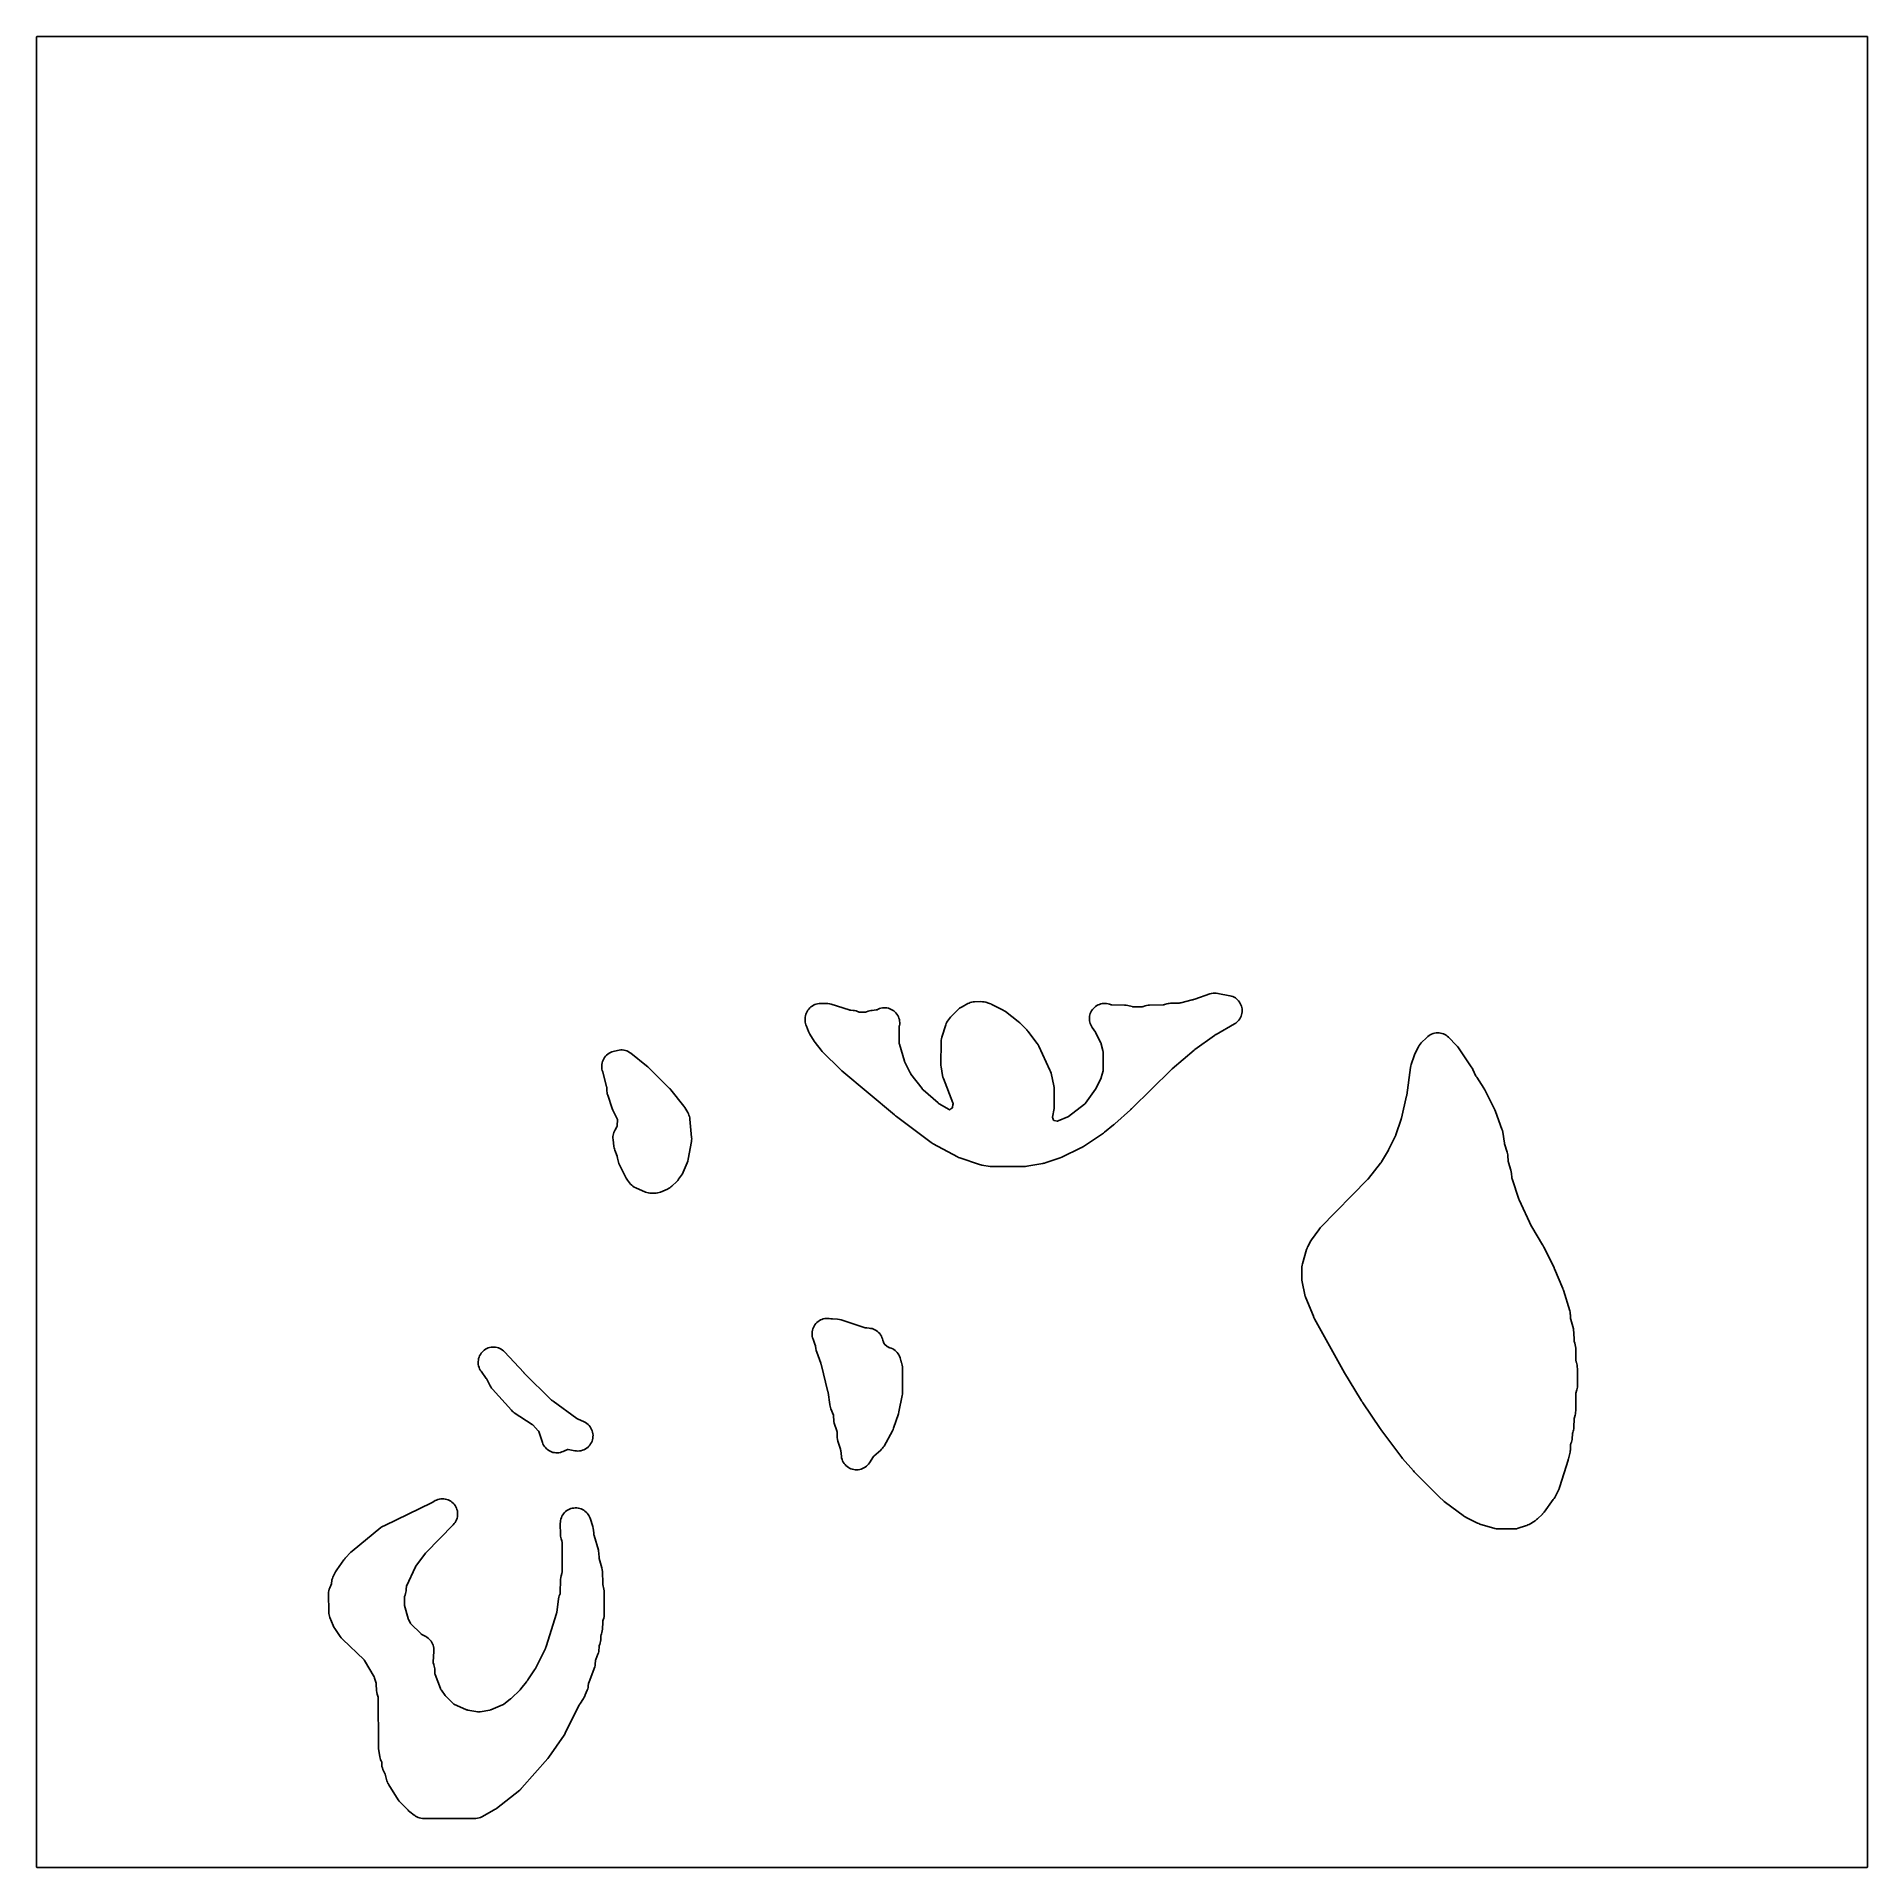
# Model space of a CAD drawing. Header units: millimetres. Extents: x 0 to 300, y 0 to 300.
import ezdxf

# ---------------------------------------------------------------- set-up
doc = ezdxf.new("R2010")
doc.units = ezdxf.units.MM
doc.layers.add('CUT', color=7, linetype='CONTINUOUS')

msp = doc.modelspace()

# ---------------------------------------------------------------- linework, layer by layer
at = {"layer": 'CUT'}
for points in [[(0, 0.01), (0, 0.02), (0, 0.05), (0, 299.95), (0, 299.98), (0, 299.99), (0.01, 300), (0.02, 300), (0.05, 300), (299.89, 300), (299.92, 300), (299.93, 300), (299.94, 300), (299.94, 299.99), (299.94, 299.98), (299.94, 299.95), (299.94, 0.05), (299.94, 0.02), (299.94, 0.01), (299.93, 0), (299.92, 0), (299.89, 0), (0.05, 0), (0.02, 0), (0.01, 0), (0.01, 0.01)], [(125.93, 138.76), (125.94, 138.52), (125.97, 138.29), (126.03, 138.06), (126.11, 137.84), (126.46, 136.96), (126.55, 136.75), (126.66, 136.56), (127.39, 135.39), (127.55, 135.15), (128.53, 133.92), (128.72, 133.71), (131.76, 130.67), (131.93, 130.52), (140.55, 123.32), (140.59, 123.28), (140.67, 123.21), (140.72, 123.17), (140.86, 123.05), (146.55, 118.77), (146.7, 118.66), (146.87, 118.57), (150.85, 116.44), (151.04, 116.34), (151.24, 116.27), (154.49, 115.19), (154.68, 115.13), (154.87, 115.09), (156.24, 114.86), (156.44, 114.84), (156.65, 114.83), (156.67, 114.83), (161.8, 114.84), (162.03, 114.85), (162.25, 114.88), (164.86, 115.36), (165.03, 115.39), (165.13, 115.41), (165.39, 115.48), (167.67, 116.25), (167.99, 116.38), (171.06, 117.91), (171.22, 117.99), (171.28, 118.02), (171.49, 118.14), (174.77, 120.34), (174.95, 120.47), (176.45, 121.68), (176.49, 121.72), (176.53, 121.75), (176.59, 121.8), (176.66, 121.86), (179.2, 124.14), (179.22, 124.16), (179.25, 124.19), (179.35, 124.28), (179.39, 124.32), (179.4, 124.32), (179.44, 124.36), (185.86, 130.69), (185.89, 130.71), (185.92, 130.73), (186.05, 130.84), (189.64, 133.9), (189.67, 133.92), (189.68, 133.93), (189.71, 133.95), (189.72, 133.96), (189.78, 134.01), (192.97, 136.33), (193.02, 136.36), (193.03, 136.37), (193.08, 136.39), (193.09, 136.4), (193.21, 136.47), (193.24, 136.49), (196.25, 138.21), (196.46, 138.34), (196.65, 138.49), (196.82, 138.66), (196.98, 138.84), (197.12, 139.04), (197.24, 139.25), (197.34, 139.47), (197.42, 139.7), (197.47, 139.94), (197.5, 140.18), (197.51, 140.42), (197.49, 140.66), (197.45, 140.9), (197.39, 141.14), (197.31, 141.36), (197.2, 141.58), (197.07, 141.79), (196.93, 141.98), (196.76, 142.16), (196.58, 142.32), (196.39, 142.47), (196.18, 142.59), (195.96, 142.69), (195.73, 142.77), (195.5, 142.83), (193.53, 143.22), (193.26, 143.26), (193, 143.27), (192.74, 143.25), (192.48, 143.21), (192.22, 143.13), (189.74, 142.28), (189.56, 142.23), (189.4, 142.18), (189.34, 142.16), (187.47, 141.69), (187.38, 141.68), (187.29, 141.66), (187.22, 141.64), (187.21, 141.64), (187.2, 141.64), (187.17, 141.64), (187.11, 141.64), (185.78, 141.59), (185.57, 141.57), (185.36, 141.54), (185.15, 141.48), (184.77, 141.37), (184.66, 141.33), (184.65, 141.33), (184.64, 141.33), (184.61, 141.33), (184.57, 141.33), (182.35, 141.29), (182.09, 141.27), (181.84, 141.23), (181.6, 141.16), (181.32, 141.06), (181.31, 141.06), (181.3, 141.06), (181.24, 141.05), (181.2, 141.04), (181.16, 141.04), (181.06, 141.03), (179.62, 141.02), (179.57, 141.02), (179.56, 141.02), (179.48, 141.05), (178.79, 141.22), (178.52, 141.27), (178.24, 141.29), (176.18, 141.33), (176.13, 141.33), (176.11, 141.33), (176.07, 141.34), (176.03, 141.35), (175.96, 141.37), (175.77, 141.44), (175.54, 141.51), (175.3, 141.55), (175.06, 141.57), (174.82, 141.56), (174.58, 141.54), (174.35, 141.49), (174.12, 141.42), (173.89, 141.32), (173.68, 141.21), (173.48, 141.07), (173.3, 140.92), (173.13, 140.75), (172.97, 140.56), (172.84, 140.36), (172.73, 140.15), (172.63, 139.93), (172.56, 139.7), (172.51, 139.46), (172.48, 139.22), (172.48, 138.98), (172.5, 138.74), (172.54, 138.51), (172.61, 138.27), (172.7, 138.05), (172.81, 137.83), (172.94, 137.63), (173.47, 136.88), (173.5, 136.82), (173.51, 136.8), (173.52, 136.78), (173.56, 136.71), (174.34, 135.13), (174.39, 135.02), (174.4, 134.99), (174.43, 134.9), (174.69, 133.85), (174.7, 133.77), (174.71, 133.69), (174.71, 133.68), (174.71, 133.67), (174.74, 130.68), (174.74, 130.63), (174.74, 130.58), (174.74, 130.57), (174.72, 130.52), (174.43, 129.43), (174.42, 129.41), (174.42, 129.4), (174.34, 129.2), (173.55, 127.61), (173.52, 127.56), (173.52, 127.55), (173.51, 127.53), (173.5, 127.52), (173.49, 127.51), (171.83, 125.23), (171.8, 125.18), (171.79, 125.17), (171.78, 125.16), (171.76, 125.14), (171.7, 125.09), (169.04, 123.04), (169.02, 123.02), (169.01, 123.01), (168.97, 122.99), (168.95, 122.97), (168.94, 122.97), (167.36, 122.33), (167.31, 122.31), (167.29, 122.3), (167.25, 122.29), (167.24, 122.29), (167.21, 122.3), (166.73, 122.39), (166.64, 122.41), (166.63, 122.42), (166.62, 122.42), (166.62, 122.43), (166.48, 122.78), (166.46, 122.83), (166.45, 122.85), (166.45, 122.86), (166.45, 122.87), (166.45, 122.88), (166.46, 122.94), (166.69, 124.37), (166.71, 124.56), (166.72, 124.76), (166.72, 127.53), (166.7, 127.81), (166.66, 128.09), (166.19, 130.15), (166.12, 130.4), (166.02, 130.64), (164.2, 134.56), (164.07, 134.8), (163.92, 135.03), (162.4, 137.02), (162.3, 137.15), (162.25, 137.22), (162.09, 137.4), (161.09, 138.4), (160.83, 138.62), (158.71, 140.23), (158.53, 140.36), (158.33, 140.47), (156.37, 141.46), (156.36, 141.47), (156.34, 141.48), (156.14, 141.56), (155.94, 141.63), (155.51, 141.76), (155.25, 141.83), (154.99, 141.86), (154.72, 141.87), (153.66, 141.84), (153.43, 141.82), (153.2, 141.78), (152.97, 141.72), (152.76, 141.64), (152.55, 141.54), (151.62, 141.04), (151.41, 140.92), (151.22, 140.78), (151.05, 140.62), (149.75, 139.34), (149.56, 139.13), (149.39, 138.91), (149.23, 138.66), (149.13, 138.48), (149.04, 138.28), (148.96, 138.09), (148.29, 136.04), (148.23, 135.79), (148.18, 135.53), (148.17, 135.27), (148.15, 131.59), (148.16, 131.38), (148.18, 131.18), (148.41, 129.77), (148.47, 129.5), (148.56, 129.25), (150.13, 125.29), (150.13, 125.28), (150.14, 125.24), (150.15, 125.22), (150.16, 125.19), (150.17, 125.16), (150.17, 125.15), (150.16, 125.13), (150.12, 124.94), (150.07, 124.57), (150.07, 124.54), (150.07, 124.53), (150.06, 124.52), (150.06, 124.51), (150.04, 124.49), (150.03, 124.48), (149.97, 124.43), (149.8, 124.29), (149.75, 124.26), (149.74, 124.25), (149.61, 124.16), (149.6, 124.15), (149.59, 124.14), (149.58, 124.14), (149.55, 124.15), (149.49, 124.18), (147.87, 125.1), (147.85, 125.11), (147.83, 125.12), (147.82, 125.13), (147.8, 125.15), (147.79, 125.16), (147.77, 125.17), (147.76, 125.18), (147.76, 125.19), (147.74, 125.21), (147.72, 125.22), (147.68, 125.26), (145.23, 127.41), (145.17, 127.47), (145.15, 127.49), (145.14, 127.51), (145.13, 127.51), (145.12, 127.52), (145.12, 127.53), (145.11, 127.54), (145.1, 127.55), (145.06, 127.61), (143.25, 130), (143.2, 130.06), (143.15, 130.13), (143.12, 130.19), (142.27, 131.86), (142.19, 132.06), (142.18, 132.08), (142.18, 132.09), (141.36, 134.88), (141.35, 134.91), (141.34, 134.95), (141.33, 134.97), (141.32, 135), (141.32, 135.01), (141.32, 135.02), (141.32, 135.04), (141.32, 135.09), (141.3, 137.55), (141.3, 137.58), (141.31, 137.64), (141.32, 137.7), (141.34, 137.82), (141.37, 137.94), (141.4, 138.19), (141.41, 138.43), (141.39, 138.68), (141.35, 138.92), (141.28, 139.16), (141.19, 139.39), (141.08, 139.61), (140.94, 139.81), (140.79, 140.01), (140.62, 140.18), (140.43, 140.34), (140.23, 140.48), (140.01, 140.6), (139.79, 140.7), (139.55, 140.78), (139.31, 140.83), (139.07, 140.86), (138.82, 140.86), (138.58, 140.84), (138.33, 140.79), (138.1, 140.72), (137.87, 140.63), (137.71, 140.55), (137.7, 140.54), (137.67, 140.53), (137.65, 140.52), (137.62, 140.51), (137.61, 140.51), (137.57, 140.5), (136.88, 140.44), (136.65, 140.41), (136.43, 140.35), (136.21, 140.28), (135.97, 140.18), (135.93, 140.17), (135.91, 140.17), (135.88, 140.16), (135.8, 140.15), (134.83, 140.16), (134.75, 140.16), (134.74, 140.16), (134.67, 140.19), (134.5, 140.26), (134.26, 140.34), (134.02, 140.4), (133.78, 140.43), (133.42, 140.46), (133.36, 140.47), (133.19, 140.48), (133.18, 140.48), (133.11, 140.5), (130.16, 141.45), (129.91, 141.52), (129.65, 141.56), (129.39, 141.57), (128.44, 141.57), (128.19, 141.56), (127.95, 141.52), (127.71, 141.46), (127.48, 141.38), (127.26, 141.27), (127.05, 141.15), (126.85, 141), (126.67, 140.84), (126.66, 140.83), (126.5, 140.65), (126.35, 140.45), (126.23, 140.24), (126.12, 140.02), (126.04, 139.79), (125.98, 139.55), (125.94, 139.31), (125.93, 139.06)], [(207.37, 98.89), (207.32, 98.66), (207.28, 98.43), (207.27, 98.19), (207.26, 96.49), (207.26, 96.48), (207.26, 96.47), (207.27, 96.21), (207.32, 95.94), (207.78, 93.8), (207.85, 93.54), (207.86, 93.51), (207.92, 93.34), (209.17, 90.33), (209.18, 90.29), (209.25, 90.1), (209.36, 89.88), (213.98, 81.54), (214, 81.5), (214.03, 81.45), (214.1, 81.32), (217.07, 76.44), (217.12, 76.37), (217.13, 76.35), (217.18, 76.29), (217.21, 76.24), (217.24, 76.2), (217.28, 76.15), (217.29, 76.13), (220.11, 71.9), (220.15, 71.84), (220.23, 71.73), (223.67, 67.16), (223.78, 67.02), (225.57, 64.96), (225.69, 64.83), (225.74, 64.78), (225.75, 64.76), (225.81, 64.7), (229.64, 60.86), (229.67, 60.83), (229.73, 60.78), (230.6, 59.96), (230.83, 59.77), (233.7, 57.66), (233.74, 57.63), (233.76, 57.62), (233.92, 57.5), (233.96, 57.48), (234.16, 57.37), (234.19, 57.36), (236.04, 56.43), (236.06, 56.42), (236.26, 56.33), (236.47, 56.26), (238.88, 55.55), (239.12, 55.5), (239.35, 55.46), (239.59, 55.45), (241.96, 55.45), (242.21, 55.46), (242.46, 55.5), (242.71, 55.57), (243.95, 55.96), (244.15, 56.03), (244.33, 56.11), (244.52, 56.21), (245.49, 56.81), (245.72, 56.98), (245.91, 57.14), (245.94, 57.17), (245.96, 57.19), (246.65, 57.84), (246.7, 57.89), (246.72, 57.91), (246.85, 58.05), (246.96, 58.2), (248.48, 60.26), (248.6, 60.43), (248.71, 60.62), (249.42, 62.04), (249.43, 62.06), (249.51, 62.25), (249.58, 62.44), (250.9, 66.71), (250.94, 66.83), (250.98, 66.97), (251.2, 67.84), (251.25, 68.04), (251.27, 68.24), (251.28, 68.36), (251.28, 68.45), (251.32, 69.19), (251.32, 69.3), (251.32, 69.31), (251.32, 69.33), (251.33, 69.37), (251.36, 69.44), (251.38, 69.48), (251.46, 69.68), (251.52, 69.9), (251.56, 70.12), (251.58, 70.34), (251.61, 70.95), (251.61, 71.06), (251.61, 71.07), (251.62, 71.12), (251.67, 71.24), (251.67, 71.25), (251.74, 71.46), (251.8, 71.67), (251.83, 71.89), (251.85, 72.11), (251.89, 73.51), (251.89, 73.53), (251.89, 73.57), (251.89, 73.58), (251.93, 73.71), (252.05, 74.12), (252.1, 74.34), (252.14, 74.57), (252.15, 74.79), (252.19, 77.58), (252.19, 77.62), (252.19, 77.66), (252.19, 77.67), (252.19, 77.69), (252.2, 77.72), (252.35, 78.23), (252.4, 78.45), (252.43, 78.68), (252.44, 78.91), (252.44, 81.72), (252.42, 82.01), (252.37, 82.29), (252.26, 82.76), (252.24, 82.81), (252.21, 82.95), (252.2, 82.98), (252.19, 83.01), (252.19, 83.02), (252.19, 83.03), (252.19, 83.05), (252.19, 83.08), (252.19, 83.1), (252.15, 85.1), (252.13, 85.37), (252.08, 85.63), (252, 85.89), (251.93, 86.09), (251.91, 86.19), (251.9, 86.24), (251.9, 86.25), (251.89, 86.27), (251.89, 86.34), (251.85, 87.69), (251.82, 87.98), (251.77, 88.26), (251.37, 89.76), (251.36, 89.8), (251.32, 89.95), (251.31, 89.98), (251.31, 90), (251.31, 90.02), (251.31, 90.14), (251.28, 90.62), (251.27, 90.62), (251.27, 90.73), (251.23, 90.97), (251.17, 91.22), (250.13, 94.59), (250.12, 94.63), (250.12, 94.64), (250.03, 94.87), (248.67, 98.08), (248.65, 98.15), (248.64, 98.17), (248.6, 98.26), (248.51, 98.5), (246.95, 101.62), (246.92, 101.67), (246.92, 101.68), (246.9, 101.71), (246.86, 101.77), (246.85, 101.79), (246.82, 101.84), (246.75, 101.96), (246.74, 101.98), (246.72, 102.01), (246.7, 102.04), (244.95, 104.95), (244.94, 104.96), (244.93, 104.99), (244.92, 105), (244.91, 105.02), (242.89, 109.37), (242.88, 109.4), (242.87, 109.42), (242.84, 109.51), (241.73, 112.83), (241.72, 112.87), (241.71, 112.9), (241.7, 112.93), (241.68, 113), (241.67, 113.03), (241.67, 113.04), (241.67, 113.06), (241.63, 113.68), (241.6, 113.97), (241.53, 114.26), (241.14, 115.52), (241.12, 115.57), (241.09, 115.66), (241.09, 115.67), (241.08, 115.69), (241.08, 115.71), (241.08, 115.72), (241.08, 115.82), (241.05, 116.56), (241.03, 116.78), (240.99, 117), (240.93, 117.21), (240.51, 118.54), (240.49, 118.6), (240.48, 118.63), (240.48, 118.65), (240.19, 120.5), (240.14, 120.74), (240.07, 120.96), (239.01, 123.88), (238.9, 124.15), (237.28, 127.39), (237.18, 127.56), (237.15, 127.61), (237.1, 127.69), (235.93, 129.47), (235.89, 129.54), (235.86, 129.59), (235.8, 129.67), (235.8, 129.68), (235.28, 130.76), (235.22, 130.89), (235.17, 130.98), (235.05, 131.19), (232.95, 134.32), (232.8, 134.52), (232.63, 134.7), (231.29, 136.03), (231.11, 136.2), (230.91, 136.35), (230.7, 136.47), (230.47, 136.58), (230.24, 136.66), (230, 136.72), (229.76, 136.75), (229.51, 136.76), (229.27, 136.75), (229.02, 136.71), (228.78, 136.65), (228.55, 136.56), (228.33, 136.45), (228.12, 136.32), (227.92, 136.18), (227.74, 136.01), (226.85, 135.1), (226.68, 134.91), (226.53, 134.7), (226.41, 134.48), (225.81, 133.29), (225.68, 132.98), (225.19, 131.56), (225.12, 131.32), (225.07, 131.07), (224.46, 126.54), (224.46, 126.52), (224.46, 126.51), (224.45, 126.44), (223.6, 122.76), (223.57, 122.65), (223.56, 122.62), (222.7, 120.04), (222.68, 119.97), (222.67, 119.96), (222.67, 119.95), (222.64, 119.9), (221.5, 117.59), (221.47, 117.54), (220.34, 115.59), (220.27, 115.49), (220.24, 115.44), (220.22, 115.42), (220.19, 115.38), (218.21, 112.87), (218.19, 112.85), (218.11, 112.75), (210.31, 104.79), (210.19, 104.65), (210.07, 104.5), (208.85, 102.81), (208.74, 102.65), (208.65, 102.48), (208.26, 101.71), (208.25, 101.7), (208.24, 101.68), (208.23, 101.66), (208.14, 101.46), (208.07, 101.25)], [(92.78, 130.29), (92.79, 130.25), (92.8, 130.22), (92.82, 130.16), (93.37, 127.91), (93.4, 127.83), (93.4, 127.82), (93.4, 127.81), (93.4, 127.79), (93.4, 127.76), (93.41, 127.66), (93.41, 127.63), (93.41, 127.62), (93.44, 127.17), (93.46, 126.96), (93.5, 126.75), (93.56, 126.55), (94.29, 124.37), (94.41, 124.07), (95.1, 122.66), (95.15, 122.55), (95.15, 122.53), (95.16, 122.49), (95.16, 122.48), (95.13, 121.55), (95.13, 121.49), (95.13, 121.48), (95.1, 121.42), (95.07, 121.35), (94.78, 120.87), (94.66, 120.66), (94.57, 120.44), (94.5, 120.21), (94.45, 119.98), (94.43, 119.75), (94.42, 119.51), (94.44, 119.28), (94.58, 118.14), (94.61, 117.93), (94.67, 117.72), (94.73, 117.52), (95.12, 116.54), (95.12, 116.53), (95.13, 116.52), (95.13, 116.51), (95.13, 116.49), (95.16, 116.2), (95.2, 115.98), (95.25, 115.76), (95.32, 115.55), (95.41, 115.34), (96.6, 112.96), (96.71, 112.77), (96.83, 112.6), (97.14, 112.18), (97.3, 111.97), (97.49, 111.79), (97.69, 111.63), (97.91, 111.49), (98.15, 111.37), (99.75, 110.67), (99.99, 110.58), (100.24, 110.51), (100.49, 110.47), (100.75, 110.46), (101.22, 110.46), (101.48, 110.47), (101.73, 110.51), (101.98, 110.58), (102.21, 110.67), (103.34, 111.16), (103.55, 111.25), (103.74, 111.37), (103.92, 111.5), (104.08, 111.65), (104.87, 112.41), (105.03, 112.57), (105.17, 112.75), (105.66, 113.43), (105.8, 113.66), (105.92, 113.9), (106.6, 115.47), (106.71, 115.74), (106.77, 116.03), (107.28, 118.95), (107.31, 119.17), (107.32, 119.39), (107.31, 119.6), (107.04, 122.6), (107.01, 122.83), (106.96, 123.06), (106.88, 123.28), (106.79, 123.49), (106.68, 123.69), (106.18, 124.5), (106.01, 124.74), (103.92, 127.39), (103.73, 127.61), (103.71, 127.63), (103.7, 127.64), (100.22, 131.07), (100.19, 131.11), (100.14, 131.16), (99.93, 131.34), (97.36, 133.4), (97.16, 133.55), (96.93, 133.68), (96.7, 133.78), (96.46, 133.86), (96.21, 133.92), (95.95, 133.95), (95.7, 133.95), (95.44, 133.92), (95.19, 133.88), (94.47, 133.7), (94.23, 133.62), (94, 133.53), (93.78, 133.41), (93.57, 133.27), (93.38, 133.1), (93.21, 132.93), (93.05, 132.73), (92.91, 132.52), (92.8, 132.3), (92.71, 132.06), (92.64, 131.82), (92.6, 131.57), (92.58, 131.32), (92.59, 131.07), (92.62, 130.82), (92.68, 130.58), (92.76, 130.34), (92.77, 130.3)], [(127.58, 85.59), (127.6, 85.52), (127.61, 85.49), (127.61, 85.47), (127.62, 85.39), (127.66, 85.02), (127.72, 84.72), (127.8, 84.43), (128.47, 82.61), (128.48, 82.59), (128.49, 82.56), (128.5, 82.54), (128.53, 82.45), (129.65, 77.95), (129.67, 77.86), (129.67, 77.85), (129.67, 77.83), (129.96, 75.85), (129.96, 75.8), (129.99, 75.57), (130.05, 75.35), (130.12, 75.13), (130.53, 74.08), (130.53, 74.07), (130.54, 74.04), (130.54, 74.03), (130.54, 74.02), (130.54, 73.99), (130.54, 73.95), (130.55, 73.87), (130.55, 73.81), (130.59, 73.33), (130.62, 73.07), (130.69, 72.81), (131.08, 71.53), (131.1, 71.47), (131.13, 71.38), (131.13, 71.37), (131.14, 71.34), (131.14, 71.33), (131.14, 71.32), (131.14, 71.26), (131.14, 71.19), (131.18, 70.45), (131.22, 70.14), (131.29, 69.85), (131.69, 68.55), (131.72, 68.42), (131.72, 68.41), (131.73, 68.29), (131.85, 67.33), (131.89, 67.09), (131.96, 66.85), (132.04, 66.63), (132.15, 66.41), (132.28, 66.2), (132.44, 66.01), (132.6, 65.83), (132.79, 65.67), (132.99, 65.53), (133.2, 65.41), (133.42, 65.31), (133.65, 65.23), (133.89, 65.18), (134.13, 65.15), (134.38, 65.14), (134.62, 65.16), (134.86, 65.2), (135.1, 65.26), (135.33, 65.35), (135.55, 65.46), (135.75, 65.58), (135.95, 65.73), (136.12, 65.9), (136.29, 66.08), (136.43, 66.28), (137.09, 67.31), (137.11, 67.34), (137.13, 67.36), (137.15, 67.37), (137.17, 67.39), (138.29, 68.37), (138.44, 68.52), (138.59, 68.68), (138.71, 68.85), (138.83, 69.04), (140.22, 71.55), (140.32, 71.75), (140.4, 71.96), (141.2, 74.34), (141.28, 74.66), (141.8, 77.33), (141.84, 77.57), (141.85, 77.81), (141.85, 81.78), (141.84, 82.03), (141.8, 82.27), (141.74, 82.52), (141.68, 82.72), (141.67, 82.76), (141.66, 82.78), (141.62, 82.93), (141.6, 82.98), (141.6, 82.99), (141.59, 83.05), (141.55, 83.29), (141.48, 83.52), (141.39, 83.75), (141.28, 83.97), (141.15, 84.17), (141, 84.36), (140.84, 84.54), (140.65, 84.7), (140.46, 84.84), (140.25, 84.96), (140.03, 85.06), (139.8, 85.13), (139.65, 85.17), (139.62, 85.18), (139.61, 85.19), (139.6, 85.19), (139.59, 85.19), (139.57, 85.21), (139.56, 85.22), (139.48, 85.29), (139.37, 85.38), (138.92, 85.75), (138.91, 85.75), (138.9, 85.77), (138.89, 85.77), (138.89, 85.78), (138.88, 85.79), (138.88, 85.8), (138.87, 85.81), (138.76, 86.09), (138.74, 86.12), (138.69, 86.24), (138.67, 86.28), (138.66, 86.3), (138.65, 86.37), (138.59, 86.61), (138.5, 86.84), (138.4, 87.07), (138.27, 87.28), (138.12, 87.48), (137.95, 87.66), (137.76, 87.82), (137.56, 87.97), (137.34, 88.09), (137.11, 88.2), (136.88, 88.28), (136.63, 88.33), (136.39, 88.36), (135.99, 88.39), (135.96, 88.39), (135.92, 88.39), (135.85, 88.4), (135.81, 88.4), (135.8, 88.4), (135.75, 88.41), (135.74, 88.42), (131.82, 89.7), (131.52, 89.77), (131.22, 89.81), (130.38, 89.87), (130.35, 89.88), (130.18, 89.89), (130.11, 89.89), (129.87, 89.94), (129.63, 89.96), (129.38, 89.95), (129.14, 89.93), (128.89, 89.88), (128.66, 89.8), (128.43, 89.7), (128.22, 89.58), (128.02, 89.44), (127.83, 89.28), (127.66, 89.11), (127.51, 88.91), (127.37, 88.71), (127.26, 88.49), (127.17, 88.26), (127.1, 88.02), (127.06, 87.78), (127.04, 87.53), (127.05, 87.29), (127.07, 87.04), (127.13, 86.8), (127.2, 86.57), (127.57, 85.6)], [(79.82, 81.07), (76.67, 84.46), (76.5, 84.63), (76.31, 84.78), (76.1, 84.92), (75.89, 85.03), (75.66, 85.12), (75.43, 85.19), (75.19, 85.24), (74.95, 85.26), (74.7, 85.26), (74.46, 85.23), (74.22, 85.18), (73.99, 85.11), (73.76, 85.02), (73.55, 84.9), (73.35, 84.77), (73.16, 84.61), (72.99, 84.44), (72.83, 84.25), (72.7, 84.05), (72.58, 83.83), (72.49, 83.61), (72.42, 83.38), (72.37, 83.14), (72.34, 82.89), (72.34, 82.65), (72.36, 82.41), (72.41, 82.17), (72.48, 81.94), (72.57, 81.71), (72.68, 81.49), (72.82, 81.29), (73.67, 80.12), (73.69, 80.09), (73.72, 80.05), (73.76, 79.98), (74.28, 78.93), (74.39, 78.73), (74.52, 78.55), (74.67, 78.37), (77.79, 74.92), (77.93, 74.77), (78.09, 74.64), (78.26, 74.51), (81.16, 72.59), (81.2, 72.57), (81.23, 72.54), (81.25, 72.53), (81.26, 72.52), (81.28, 72.5), (82.19, 71.55), (82.23, 71.51), (82.25, 71.49), (82.25, 71.48), (82.28, 71.4), (82.87, 69.64), (82.96, 69.41), (83.07, 69.19), (83.2, 68.98), (83.36, 68.79), (83.53, 68.61), (83.72, 68.45), (83.92, 68.31), (84.14, 68.19), (84.36, 68.09), (84.6, 68.01), (84.84, 67.96), (85.09, 67.93), (85.33, 67.93), (85.58, 67.95), (85.82, 68), (86.06, 68.07), (86.29, 68.16), (86.51, 68.28), (86.57, 68.31), (86.63, 68.34), (86.99, 68.48), (87, 68.49), (87.01, 68.49), (87.04, 68.5), (87.07, 68.49), (88.19, 68.28), (88.43, 68.24), (88.68, 68.23), (88.93, 68.24), (89.18, 68.28), (89.42, 68.35), (89.65, 68.44), (89.88, 68.55), (90.09, 68.68), (90.28, 68.83), (90.47, 69), (90.63, 69.19), (90.77, 69.39), (90.9, 69.61), (91, 69.84), (91.07, 70.08), (91.13, 70.32), (91.15, 70.57), (91.16, 70.82), (91.14, 71.07), (91.09, 71.31), (91.02, 71.55), (90.93, 71.78), (90.81, 72), (90.68, 72.21), (90.52, 72.4), (90.34, 72.58), (90.15, 72.74), (89.94, 72.88), (89.72, 72.99), (88.61, 73.51), (88.59, 73.52), (88.57, 73.53), (88.54, 73.55), (88.53, 73.56), (84.61, 76.38), (84.59, 76.4), (84.58, 76.41), (84.57, 76.41), (84.54, 76.44), (84.51, 76.46), (84.49, 76.48), (84.38, 76.58), (84.32, 76.63), (79.89, 81), (79.84, 81.05)], [(48.02, 45.81), (47.93, 45.58), (47.87, 45.33), (47.84, 45.09), (47.83, 44.84), (47.87, 41.86), (47.88, 41.62), (47.92, 41.39), (47.98, 41.16), (48.06, 40.94), (48.6, 39.62), (48.71, 39.39), (48.84, 39.17), (49.75, 37.83), (49.91, 37.61), (50.09, 37.42), (53.66, 34.01), (53.67, 34), (53.69, 33.98), (53.7, 33.96), (53.73, 33.93), (53.74, 33.91), (55.29, 31.21), (55.31, 31.15), (55.34, 31.09), (55.35, 31.07), (55.36, 31.03), (55.63, 30.19), (55.63, 30.18), (55.64, 30.15), (55.65, 30.1), (55.65, 30.05), (55.7, 28.96), (55.73, 28.66), (55.8, 28.36), (55.9, 28.03), (55.94, 27.92), (55.94, 27.91), (55.94, 27.9), (55.94, 27.88), (55.94, 27.83), (56, 19.84), (56.01, 19.65), (56.03, 19.46), (56.25, 18.09), (56.29, 17.89), (56.35, 17.7), (56.42, 17.51), (56.45, 17.44), (56.53, 17.26), (56.53, 17.24), (56.55, 16.8), (56.58, 16.55), (56.64, 16.3), (56.72, 16.06), (56.82, 15.82), (57.06, 15.36), (57.06, 15.35), (57.08, 15.33), (57.08, 15.32), (57.08, 15.31), (57.09, 15.29), (57.1, 15.26), (57.39, 14.21), (57.47, 13.99), (57.56, 13.77), (57.58, 13.73), (57.7, 13.52), (59.22, 11.09), (59.38, 10.87), (59.56, 10.67), (60.85, 9.36), (60.99, 9.22), (61.14, 9.1), (61.86, 8.57), (61.95, 8.5), (62.06, 8.42), (62.27, 8.3), (62.49, 8.19), (62.72, 8.11), (62.96, 8.05), (63.2, 8.01), (63.45, 8), (71.73, 8), (71.98, 8.01), (72.23, 8.05), (72.48, 8.11), (72.72, 8.2), (72.94, 8.31), (74.96, 9.43), (75.14, 9.54), (75.17, 9.56), (75.32, 9.67), (79.14, 12.67), (79.37, 12.87), (79.39, 12.89), (79.41, 12.91), (79.52, 13.03), (83.74, 17.85), (83.91, 18.07), (86.43, 21.67), (86.53, 21.83), (86.62, 21.99), (88.91, 26.63), (88.95, 26.69), (88.97, 26.72), (88.97, 26.73), (89.6, 27.69), (89.7, 27.87), (89.8, 28.06), (89.82, 28.13), (89.85, 28.21), (89.87, 28.26), (89.88, 28.29), (90.2, 29.06), (90.28, 29.28), (90.34, 29.5), (90.37, 29.72), (90.43, 30.18), (90.43, 30.21), (90.43, 30.22), (90.44, 30.25), (90.45, 30.26), (91.37, 32.6), (91.45, 32.84), (91.5, 33.09), (91.53, 33.34), (91.57, 33.86), (91.58, 33.94), (91.59, 34), (91.6, 34.04), (91.61, 34.06), (91.96, 34.95), (92.03, 35.17), (92.09, 35.39), (92.12, 35.62), (92.16, 36.04), (92.16, 36.11), (92.17, 36.16), (92.17, 36.21), (92.17, 36.28), (92.17, 36.3), (92.17, 36.31), (92.19, 36.34), (92.25, 36.5), (92.26, 36.53), (92.34, 36.77), (92.39, 37.02), (92.42, 37.28), (92.45, 37.85), (92.45, 37.94), (92.45, 37.95), (92.46, 38.01), (92.47, 38.04), (92.48, 38.06), (92.5, 38.13), (92.55, 38.26), (92.62, 38.51), (92.68, 38.77), (92.7, 39.04), (92.74, 40.21), (92.75, 40.3), (92.75, 40.34), (92.76, 40.38), (92.76, 40.39), (92.76, 40.4), (92.83, 40.58), (92.91, 40.85), (92.96, 41.13), (92.98, 41.42), (93, 45.01), (92.99, 45.29), (92.94, 45.57), (92.76, 46.36), (92.75, 46.44), (92.74, 46.53), (92.74, 46.54), (92.69, 48.48), (92.66, 48.78), (92.61, 49.06), (92.19, 50.64), (92.16, 50.76), (92.16, 50.77), (92.16, 50.78), (92.15, 50.8), (92.15, 50.84), (92.15, 50.86), (92.14, 50.89), (92.13, 51.35), (92.11, 51.56), (92.08, 51.76), (92.03, 51.96), (91.33, 54.38), (91.33, 54.39), (91.3, 54.48), (91.29, 54.5), (91.29, 54.51), (91.29, 54.52), (91.29, 54.54), (91.29, 54.57), (91.29, 54.62), (91.28, 54.69), (91.28, 54.74), (91.24, 55.25), (91.2, 55.54), (91.12, 55.84), (90.67, 57.2), (90.59, 57.42), (90.47, 57.64), (90.34, 57.85), (90.19, 58.04), (90.02, 58.22), (89.84, 58.38), (89.64, 58.52), (89.43, 58.64), (89.2, 58.74), (88.97, 58.82), (88.73, 58.87), (88.49, 58.9), (88.24, 58.91), (88, 58.89), (87.76, 58.85), (87.52, 58.79), (87.29, 58.7), (87.07, 58.59), (86.86, 58.46), (86.67, 58.31), (86.49, 58.14), (86.33, 57.95), (86.19, 57.75), (86.07, 57.54), (85.97, 57.32), (85.89, 57.08), (85.84, 56.84), (85.81, 56.6), (85.8, 56.36), (85.84, 54.48), (85.85, 54.26), (85.89, 54.04), (85.94, 53.82), (86.04, 53.5), (86.04, 53.48), (86.06, 53.43), (86.07, 53.4), (86.08, 53.37), (86.08, 53.36), (86.08, 53.35), (86.08, 53.34), (86.08, 53.33), (86.08, 53.28), (86.09, 48.44), (86.09, 48.39), (86.09, 48.37), (86.09, 48.36), (86.09, 48.35), (86.08, 48.32), (86.07, 48.29), (86.06, 48.25), (86.04, 48.18), (85.93, 47.77), (85.87, 47.48), (85.84, 47.18), (85.79, 45.01), (85.79, 44.97), (85.79, 44.95), (85.78, 44.93), (85.78, 44.91), (85.75, 44.85), (85.7, 44.73), (85.61, 44.5), (85.54, 44.27), (85.5, 44.03), (85.21, 41.77), (85.21, 41.72), (85.2, 41.69), (85.2, 41.64), (85.18, 41.6), (83.47, 36.17), (83.45, 36.12), (83.43, 36.06), (83.41, 36), (83.4, 35.97), (83.39, 35.96), (83.36, 35.88), (81.66, 32.49), (81.65, 32.47), (81.59, 32.37), (80.49, 30.72), (80.4, 30.61), (80.37, 30.56), (80.33, 30.5), (80.31, 30.48), (80.29, 30.45), (80.27, 30.42), (79.35, 29.24), (79.24, 29.12), (77.77, 27.69), (77.71, 27.64), (77.7, 27.63), (77.66, 27.6), (76.48, 26.71), (76.47, 26.7), (76.46, 26.7), (76.43, 26.68), (76.42, 26.68), (76.4, 26.66), (76.38, 26.65), (76.3, 26.61), (74.44, 25.83), (74.41, 25.82), (74.35, 25.8), (74.29, 25.79), (74.24, 25.77), (72.67, 25.5), (72.61, 25.49), (72.53, 25.48), (72.45, 25.46), (72.44, 25.46), (72.43, 25.46), (72.32, 25.47), (72.29, 25.48), (72.28, 25.48), (70.66, 25.78), (70.54, 25.81), (70.53, 25.81), (70.52, 25.81), (70.43, 25.84), (68.38, 26.75), (68.34, 26.77), (68.32, 26.79), (68.3, 26.8), (68.29, 26.81), (68.22, 26.87), (66.98, 28.1), (66.96, 28.12), (66.94, 28.14), (66.93, 28.16), (66.31, 29.04), (66.3, 29.06), (66.27, 29.09), (66.23, 29.16), (66.2, 29.2), (66.17, 29.23), (66.17, 29.24), (66.15, 29.29), (65.29, 31.59), (65.28, 31.61), (65.27, 31.63), (65.26, 31.69), (65.26, 31.71), (65.22, 32.53), (65.2, 32.75), (65.15, 32.98), (65.09, 33.2), (65.08, 33.23), (64.98, 33.5), (64.95, 33.56), (64.95, 33.62), (65.07, 35.45), (65.08, 35.7), (65.06, 35.94), (65.02, 36.18), (64.96, 36.41), (64.87, 36.63), (64.76, 36.85), (64.63, 37.06), (64.49, 37.25), (64.32, 37.42), (64.14, 37.58), (63.94, 37.72), (63.74, 37.85), (63.1, 38.18), (63.04, 38.21), (63.03, 38.22), (63.02, 38.23), (63.01, 38.24), (63, 38.25), (62.99, 38.25), (62.99, 38.26), (61.27, 39.98), (61.26, 39.99), (61.24, 40.03), (60.93, 40.61), (60.9, 40.66), (60.89, 40.7), (60.88, 40.71), (60.86, 40.77), (60.27, 42.89), (60.26, 42.92), (60.26, 42.95), (60.26, 42.98), (60.26, 44.32), (60.26, 44.34), (60.26, 44.36), (60.28, 44.44), (60.3, 44.48), (60.36, 44.63), (60.44, 44.86), (60.49, 45.09), (60.53, 45.32), (60.57, 45.74), (60.57, 45.82), (60.58, 45.88), (60.58, 45.92), (60.58, 45.97), (60.58, 45.98), (60.58, 45.99), (60.59, 46.02), (60.59, 46.03), (60.62, 46.09), (62.05, 49.23), (62.06, 49.25), (62.07, 49.27), (62.07, 49.28), (62.1, 49.34), (62.11, 49.36), (62.12, 49.37), (63.71, 51.49), (63.74, 51.53), (63.75, 51.54), (63.81, 51.6), (68.27, 56.15), (68.43, 56.33), (68.57, 56.53), (68.7, 56.74), (68.8, 56.97), (68.88, 57.2), (68.94, 57.43), (68.97, 57.68), (68.98, 57.92), (68.97, 58.17), (68.93, 58.41), (68.87, 58.65), (68.78, 58.88), (68.67, 59.1), (68.55, 59.31), (68.4, 59.5), (68.23, 59.68), (68.05, 59.85), (67.85, 59.99), (67.64, 60.11), (67.42, 60.22), (67.19, 60.3), (66.95, 60.36), (66.71, 60.39), (66.46, 60.4), (66.22, 60.39), (65.98, 60.35), (65.74, 60.29), (65.51, 60.2), (65.29, 60.1), (65.08, 59.97), (64.82, 59.8), (64.77, 59.77), (64.76, 59.76), (64.69, 59.72), (57.04, 56.04), (56.98, 56.02), (56.93, 55.99), (56.77, 55.92), (56.58, 55.8), (56.4, 55.67), (51.68, 51.82), (51.49, 51.65), (51.48, 51.64), (51.43, 51.59), (50.62, 50.73), (50.61, 50.72), (50.57, 50.68), (50.48, 50.57), (50.35, 50.41), (49.16, 48.76), (49.06, 48.61), (48.97, 48.44), (48.62, 47.76), (48.52, 47.55), (48.45, 47.34), (48.39, 47.11), (48.35, 46.89), (48.32, 46.62), (48.32, 46.61), (48.32, 46.59), (48.29, 46.49), (48.29, 46.47)]]:
    msp.add_lwpolyline(points, close=True, dxfattribs=at)

doc.saveas('drawing.dxf')
